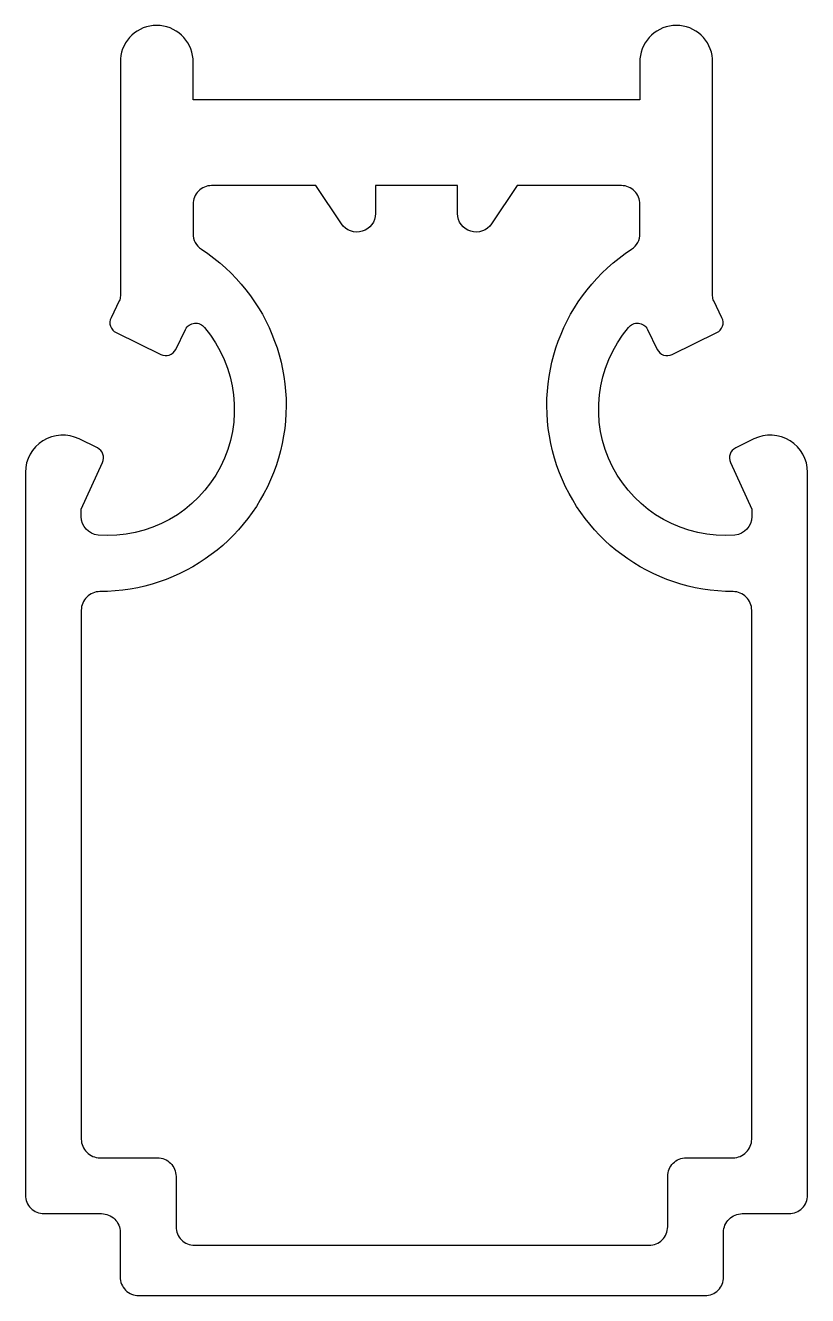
# Model space of a CAD drawing. Extents: x 148.2 to 169.2, y 195.9 to 230.
import ezdxf

# ---------------------------------------------------------------- set-up
doc = ezdxf.new("R2010")
doc.units = 0
doc.header["$LTSCALE"] = 15
doc.layers.get('0').update_dxf_attribs({"linetype": 'CONTINUOUS'})

msp = doc.modelspace()

# ---------------------------------------------------------------- linework, layer by layer
at = {"color": 0, "linetype": 'BYBLOCK'}
for points in [[(152.703, 229.071, 0.923077), (150.753, 229.071), (150.753, 222.707, -0.114288), (150.723, 222.575), (150.502, 222.124, 0.414214), (150.639, 221.723), (151.838, 221.136, 0.414214), (152.239, 221.274), (152.503, 221.811, -0.561855), (153.013, 221.858, -0.666363), (150.153, 216.289, -0.38517), (149.703, 216.786), (149.703, 216.98), (150.276, 218.236, 0.406207), (150.135, 218.63), (149.643, 218.87, 0.554764), (148.203, 217.972), (148.203, 198.571, 0.414214), (148.703, 198.071), (150.247, 198.071, -0.414214), (150.747, 197.571), (150.747, 196.371, 0.414214), (151.247, 195.871), (166.447, 195.871, 0.414214), (166.947, 196.371), (166.947, 197.571, -0.414214), (167.447, 198.071), (168.703, 198.071, 0.414214), (169.203, 198.571), (169.203, 217.972, 0.554764), (167.764, 218.87), (167.272, 218.63, 0.406207), (167.131, 218.236), (167.703, 216.98), (167.703, 216.786, -0.38517), (167.253, 216.289, -0.666363), (164.393, 221.858, -0.561855), (164.904, 221.811), (165.167, 221.274, 0.414214), (165.568, 221.136), (166.767, 221.723, 0.414214), (166.905, 222.124), (166.684, 222.575, -0.114288), (166.653, 222.707), (166.653, 229.071, 0.923077), (164.703, 229.071), (164.703, 227.971), (152.703, 227.971)], [(164.203, 225.671), (161.403, 225.671), (160.719, 224.645, -0.742056), (159.803, 224.923), (159.803, 225.671), (157.603, 225.671), (157.603, 224.923, -0.742056), (156.687, 224.645), (156.003, 225.671), (153.203, 225.671, 0.414214), (152.703, 225.171), (152.703, 224.381, 0.253709), (152.93, 223.962, -0.746357), (150.203, 214.771), (150.203, 214.771, 0.414214), (149.703, 214.271), (149.703, 200.071, 0.414214), (150.203, 199.571), (151.747, 199.571, -0.414214), (152.247, 199.071), (152.247, 197.721, 0.414214), (152.747, 197.221), (164.947, 197.221, 0.414214), (165.447, 197.721), (165.447, 199.071, -0.414214), (165.947, 199.571), (167.203, 199.571, 0.414214), (167.703, 200.071), (167.703, 214.271, 0.414214), (167.203, 214.771), (167.203, 214.771, -0.746357), (164.476, 223.962, 0.253709), (164.703, 224.381), (164.703, 225.171, 0.414214)]]:
    msp.add_lwpolyline(points, format="xyb", close=True, dxfattribs=at)

doc.saveas('drawing.dxf')
